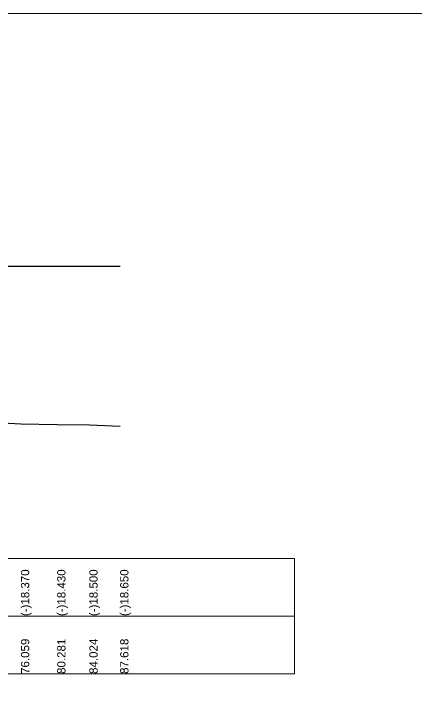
# Model space of a CAD drawing. Header units: inches. Extents: x 66615 to 414904, y -29123 to 90068.
# Drawn here: x 268771 to 271213, y 28355 to 32455 of the extents above; entities that cross this region are included whole.
import ezdxf

# ---------------------------------------------------------------- set-up
doc = ezdxf.new("R2010")
doc.units = ezdxf.units.IN
doc.header["$LTSCALE"] = 7
doc.header["$MEASUREMENT"] = 0
for name, color, linetype, lineweight in [('Cross section Data Border', 7, 'Continuous', 9), ('Cross Section Labels', 7, 'Continuous', 9), ('Existing_Bed_Level for Xsection', 7, 'Continuous', 25), ('Long Section Labels', 7, 'Continuous', 9)]:
    doc.layers.add(name, color=color, linetype=linetype, lineweight=lineweight)
doc.styles.get("Standard").update_dxf_attribs({"font": 'arial.ttf'})
doc.dimstyles.get("Standard").update_dxf_attribs({"dimtxt": 0.18, "dimasz": 0.18, "dimexe": 0.18, "dimexo": 0.0625, "dimgap": 0.09, "dimtad": 0, "dimtih": 1, "dimtoh": 1, "dimdec": 4, "dimzin": 0, "dimdsep": 46, "dimtxsty": 'Standard', "dimcen": 0.09, "dimadec": 0, "dimazin": 0, "dimtfac": 1, "dimtdec": 4, "dimtofl": 0, "dimtmove": 0, "dimatfit": 3, "dimfxl": 1, "dimtolj": 1, "dimtzin": 0, "dimarcsym": 0})

msp = doc.modelspace()

# ---------------------------------------------------------------- linework, layer by layer
at = {"layer": 'Cross section Data Border'}
msp.add_lwpolyline([(264660.9187, 29154.87399), (270472.95211, 29154.87399), (270472.95211, 28454.87399), (264660.9187, 28454.87399)], close=True, dxfattribs=at)
msp.add_lwpolyline([(264660.9187, 28804.87399), (270472.95211, 28804.87399)], dxfattribs=at)
at = {"layer": 'Cross Section Labels'}
msp.add_lwpolyline([(264560.9187, 32454.87399), (274560.9187, 32454.87399), (274560.9187, 25383.87399), (264560.9187, 25383.87399)], close=True, dxfattribs=at)
at = {"layer": 'Existing_Bed_Level for Xsection'}
for points in [[(265560.9187, 30924.67399), (269417.49179, 30924.67399)], [(268597.01546, 29981.39399), (268816.408, 29969.43399), (269035.92963, 29966.31399), (269230.56817, 29962.67399), (269417.49179, 29954.87399)]]:
    msp.add_lwpolyline(points, dxfattribs=at)

# ---------------------------------------------------------------- texts
at = {"layer": 'Long Section Labels', "char_height": 50, "attachment_point": 1, "rotation": 90}
for s, insert in [('(-)18.370', (268816.408, 28804.87399)), ('(-)18.430', (269035.92963, 28804.87399)), ('(-)18.500', (269230.56817, 28804.87399)), ('(-)18.650', (269417.49179, 28804.87399)), ('76.059', (268816.408, 28454.87399)), ('80.281', (269035.92963, 28454.87399)), ('84.024', (269230.56817, 28454.87399)), ('87.618', (269417.49179, 28454.87399))]:
    msp.add_mtext(s, dxfattribs=dict(at, insert=insert))

# ---------------------------------------------------------------- leaders
at = {"layer": 'Cross Section Labels', "annotation_type": 0, "has_hookline": 1, "hookline_direction": 0}
for points, text_width in [([(266682.98024, 30756.37491), (266682.98024, 31804.87399), (267474.70983, 31804.87399)], 2510.77763), ([(267174.79983, 30428.71015), (267174.79983, 31654.87399), (267474.70983, 31654.87399)], 2345.7367)]:
    msp.add_leader(points, dimstyle='Standard', override={"dimasz": 72}, dxfattribs=dict(at, text_width=text_width))

doc.saveas('drawing.dxf')
